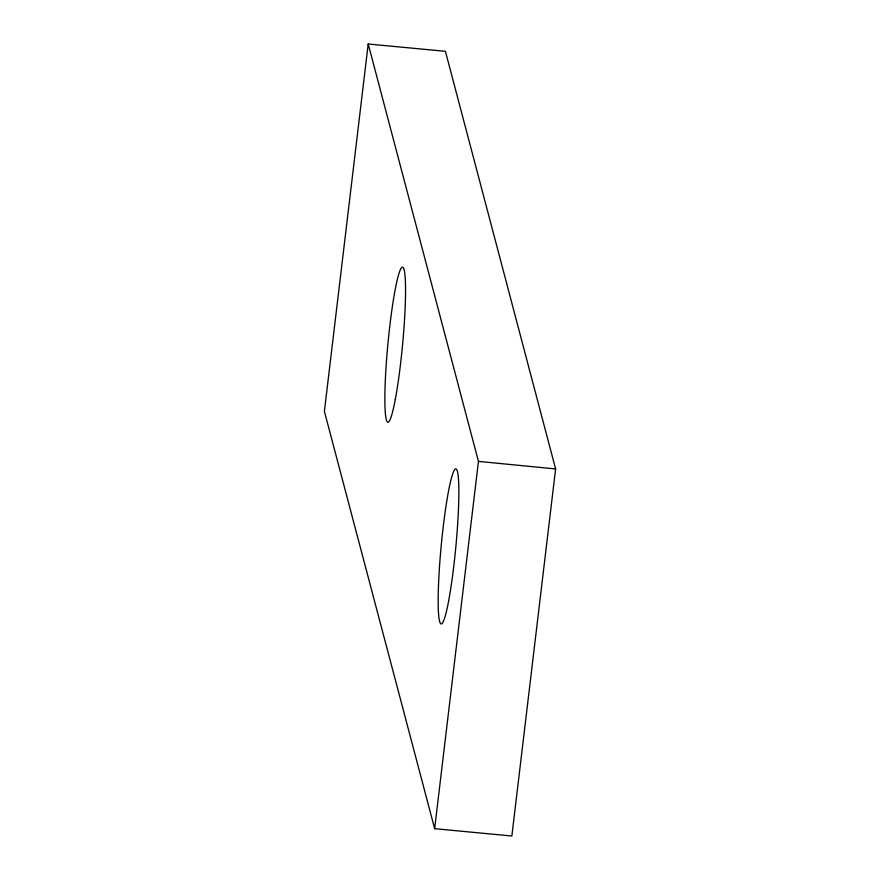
<?xml version="1.0" encoding="UTF-8"?>
<svg xmlns="http://www.w3.org/2000/svg" width="880" height="880" viewBox="0 0 880 880"><rect width="100%" height="100%" fill="white"/><g stroke="black" fill="none" stroke-linecap="round" stroke-linejoin="round"><path stroke-width="1.32" d="M368.203 44L324.39 411.356L434.654 828.685L511.863 836L555.61 468.952L445.423 51.315L368.203 44L478.445 461.384L434.654 828.685M478.445 461.384L555.61 468.952M395.285 399.487A77.902 7.337 -84.6 0 0 404.14 269.819A77.902 7.337 -84.6 0 0 386.188 365.057A77.902 7.337 -84.6 0 0 395.285 399.487M448.591 601.216A77.902 7.337 -84.6 0 0 457.446 471.548A77.902 7.337 -84.6 0 0 439.494 566.797A77.902 7.337 -84.6 0 0 448.591 601.216"/></g></svg>
